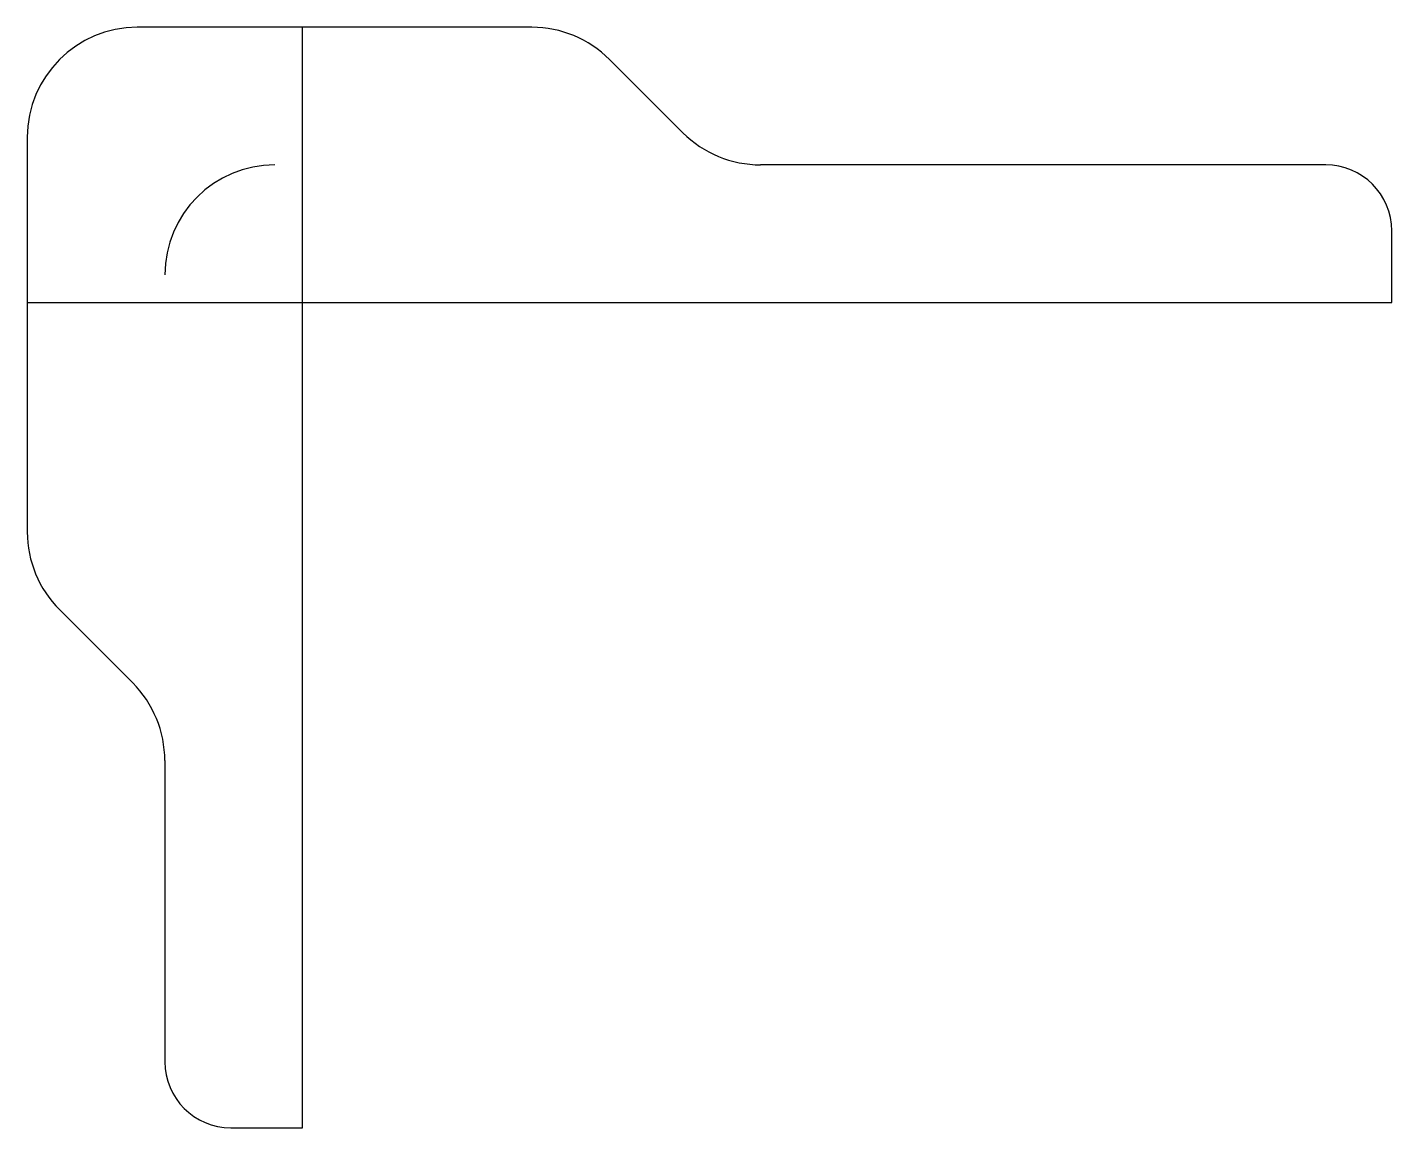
# Model space of a CAD drawing. Extents: x -12.5 to 49.5, y -37.5 to 12.5.
import ezdxf

# ---------------------------------------------------------------- set-up
doc = ezdxf.new("R2010")
doc.units = 0
doc.layers.get('0').update_dxf_attribs({"linetype": 'CONTINUOUS'})

msp = doc.modelspace()

# ---------------------------------------------------------------- linework, layer by layer
at = {"linetype": 'CONTINUOUS'}
for p, q in [((10.43, 12.5), (-7.5, 12.5)), ((0, -37.5), (0, 12.5)), ((17.29, 7.71), (13.96, 11.04)), ((-12.5, 7.5), (-12.5, -10.43)), ((46.5, 6.25), (20.82, 6.25)), ((49.5, 0), (49.5, 3.25)), ((-12.5, 0), (49.5, 0)), ((26.93, 0), (49.5, 0)), ((-11.04, -13.96), (-7.71, -17.29)), ((-6.25, -20.82), (-6.25, -34.5)), ((0, -37.5), (0, -26.93)), ((-3.25, -37.5), (0, -37.5))]:
    msp.add_line(p, q, dxfattribs=at)
for centre, radius, start, end in [((-7.5, 7.5), 5, 90, 180), ((10.429, 7.5), 5, 45.07242, 89.98783), ((20.821, 11.25), 5, 225.07242, 269.98783), ((-1.25, 1.25), 5, 90, 180), ((46.5, 3.25), 3, 0, 90), ((-7.5, -10.429), 5, 180.01217, 224.92758), ((-11.25, -20.821), 5, 0.01217, 44.92758), ((-3.25, -34.5), 3, 180, 270)]:
    msp.add_arc(centre, radius, start, end, dxfattribs=at)

doc.saveas('drawing.dxf')
